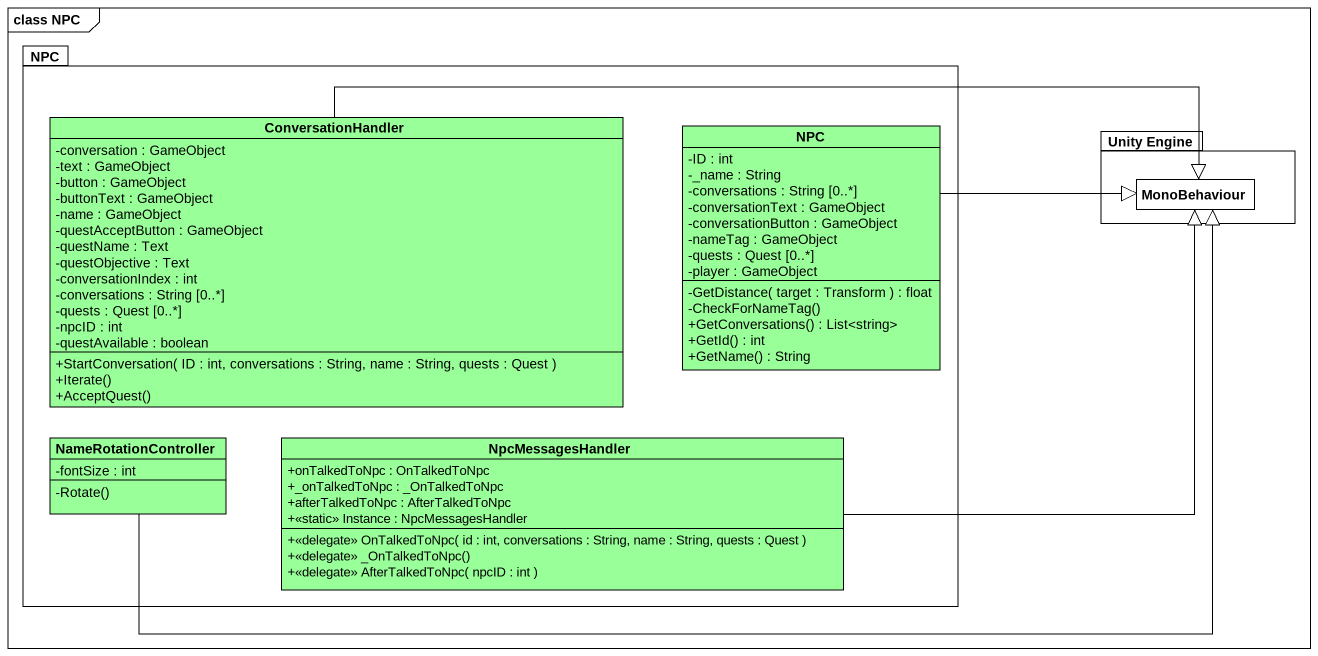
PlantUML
@startuml
mainframe class NPC
hide circle
hide empty members
skinparam classAttributeIconSize 0
package NPC {
  class ConversationHandler #99FF99 {
    -conversation : GameObject
    -text : GameObject
    -button : GameObject
    -buttonText : GameObject
    -name : GameObject
    -questAcceptButton : GameObject
    -questName : Text
    -questObjective : Text
    -conversationIndex : int
    -conversations : String [0..*]
    -quests : Quest [0..*]
    -npcID : int
    -questAvailable : boolean
    +StartConversation( ID : int, conversations : String, name : String, quests : Quest )
    +Iterate()
    +AcceptQuest()
  }
  class "NPC" as NPC_2 #99FF99 {
    -ID : int
    -_name : String
    -conversations : String [0..*]
    -conversationText : GameObject
    -conversationButton : GameObject
    -nameTag : GameObject
    -quests : Quest [0..*]
    -player : GameObject
    -GetDistance( target : Transform ) : float
    -CheckForNameTag()
    +GetConversations() : List<string>
    +GetId() : int
    +GetName() : String
  }
  class NameRotationController #99FF99 {
    -fontSize : int
    -Rotate()
  }
  class NpcMessagesHandler #99FF99 {
    +onTalkedToNpc : OnTalkedToNpc
    +_onTalkedToNpc : _OnTalkedToNpc
    +afterTalkedToNpc : AfterTalkedToNpc
    +<<static>> Instance : NpcMessagesHandler
    +<<delegate>> OnTalkedToNpc( id : int, conversations : String, name : String, quests : Quest )
    +<<delegate>> _OnTalkedToNpc()
    +<<delegate>> AfterTalkedToNpc( npcID : int )
  }
}
package "Unity Engine" as Unity_Engine {
  class MonoBehaviour
}
ConversationHandler -right-|> MonoBehaviour
NPC_2 -right-|> MonoBehaviour
NameRotationController -right-|> MonoBehaviour
NpcMessagesHandler -right-|> MonoBehaviour
@enduml
